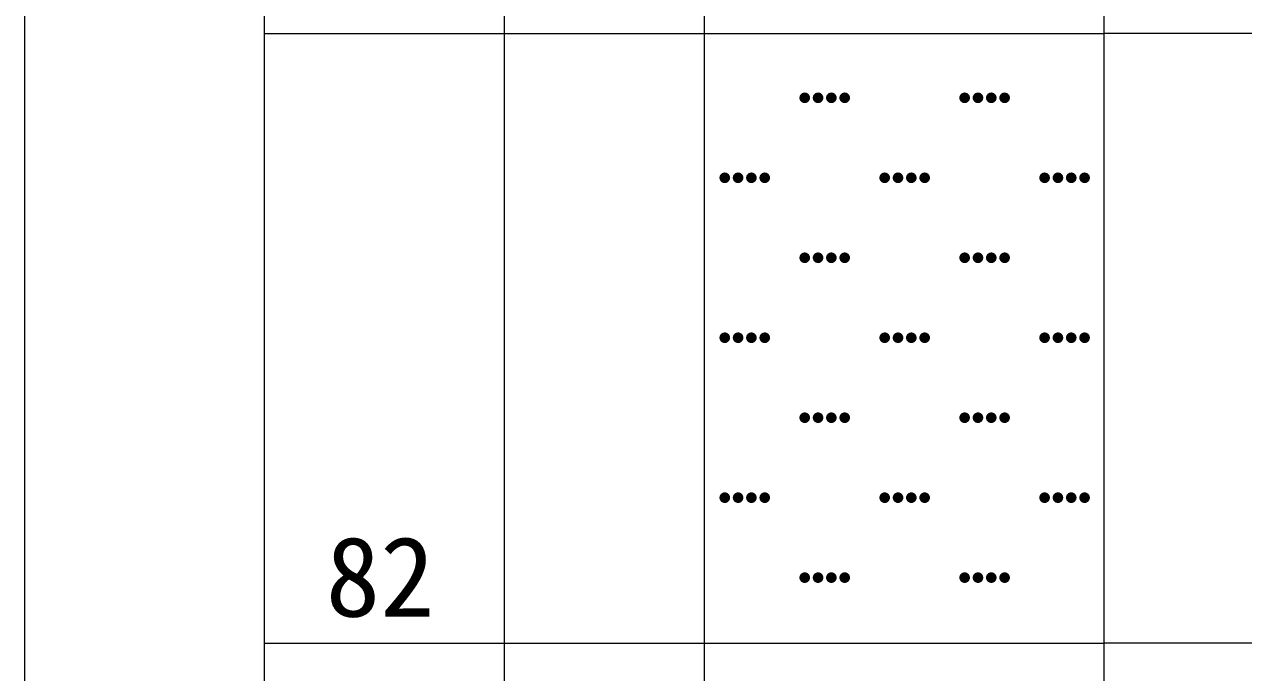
# Model space of a CAD drawing. Header units: inches. Extents: x -27 to 109, y -598 to 26.
# Drawn here: x 14.68 to 20.78, y -349.42 to -346.18 of the extents above; entities that cross this region are included whole.
import ezdxf

# ---------------------------------------------------------------- set-up
doc = ezdxf.new("R2010")
doc.units = ezdxf.units.IN
doc.header["$MEASUREMENT"] = 0
doc.layers.get('0').update_dxf_attribs({"lineweight": 0})
doc.styles.add('宋体', font='')
doc.styles.get('宋体').set_extended_font_data('宋体')

# ---------------------------------------------------------------- blocks, each defined once
blk = doc.blocks.new('lr_block_67')
at = {"true_color": 0x000000}
for points in [[(18.6105, -346.5526), (18.6114, -346.5457), (18.6105, -346.5387), (18.6078, -346.5324), (18.6035, -346.5269), (18.5981, -346.5226), (18.5917, -346.5199), (18.5847, -346.519), (18.5778, -346.5199), (18.5714, -346.5226), (18.5659, -346.5269), (18.5617, -346.5324), (18.559, -346.5387), (18.5581, -346.5457), (18.559, -346.5526), (18.5617, -346.559), (18.5659, -346.5645), (18.5714, -346.5688), (18.5778, -346.5714), (18.5847, -346.5723), (18.5917, -346.5714), (18.5981, -346.5688), (18.6035, -346.5645), (18.6078, -346.559)], [(18.6771, -346.5526), (18.6781, -346.5457), (18.6771, -346.5387), (18.6745, -346.5324), (18.6702, -346.5269), (18.6647, -346.5226), (18.6583, -346.5199), (18.6514, -346.519), (18.6445, -346.5199), (18.6381, -346.5226), (18.6326, -346.5269), (18.6283, -346.5324), (18.6257, -346.5387), (18.6247, -346.5457), (18.6257, -346.5526), (18.6283, -346.559), (18.6326, -346.5645), (18.6381, -346.5688), (18.6445, -346.5714), (18.6514, -346.5723), (18.6583, -346.5714), (18.6647, -346.5688), (18.6702, -346.5645), (18.6745, -346.559)], [(18.7438, -346.5526), (18.7447, -346.5457), (18.7438, -346.5387), (18.7411, -346.5324), (18.7369, -346.5269), (18.7314, -346.5226), (18.725, -346.5199), (18.7181, -346.519), (18.7111, -346.5199), (18.7047, -346.5226), (18.6993, -346.5269), (18.695, -346.5324), (18.6923, -346.5387), (18.6914, -346.5457), (18.6923, -346.5526), (18.695, -346.559), (18.6993, -346.5645), (18.7047, -346.5688), (18.7111, -346.5714), (18.7181, -346.5723), (18.725, -346.5714), (18.7314, -346.5688), (18.7369, -346.5645), (18.7411, -346.559)], [(18.8105, -346.5526), (18.8114, -346.5457), (18.8105, -346.5387), (18.8078, -346.5324), (18.8035, -346.5269), (18.7981, -346.5226), (18.7917, -346.5199), (18.7847, -346.519), (18.7778, -346.5199), (18.7714, -346.5226), (18.7659, -346.5269), (18.7617, -346.5324), (18.759, -346.5387), (18.7581, -346.5457), (18.759, -346.5526), (18.7617, -346.559), (18.7659, -346.5645), (18.7714, -346.5688), (18.7778, -346.5714), (18.7847, -346.5723), (18.7917, -346.5714), (18.7981, -346.5688), (18.8035, -346.5645), (18.8078, -346.559)], [(19.4105, -346.5526), (19.4114, -346.5457), (19.4105, -346.5387), (19.4078, -346.5324), (19.4035, -346.5269), (19.3981, -346.5226), (19.3917, -346.5199), (19.3847, -346.519), (19.3778, -346.5199), (19.3714, -346.5226), (19.3659, -346.5269), (19.3617, -346.5324), (19.359, -346.5387), (19.3581, -346.5457), (19.359, -346.5526), (19.3617, -346.559), (19.3659, -346.5645), (19.3714, -346.5688), (19.3778, -346.5714), (19.3847, -346.5723), (19.3917, -346.5714), (19.3981, -346.5688), (19.4035, -346.5645), (19.4078, -346.559)], [(19.4771, -346.5526), (19.4781, -346.5457), (19.4771, -346.5387), (19.4745, -346.5324), (19.4702, -346.5269), (19.4647, -346.5226), (19.4583, -346.5199), (19.4514, -346.519), (19.4445, -346.5199), (19.4381, -346.5226), (19.4326, -346.5269), (19.4283, -346.5324), (19.4257, -346.5387), (19.4247, -346.5457), (19.4257, -346.5526), (19.4283, -346.559), (19.4326, -346.5645), (19.4381, -346.5688), (19.4445, -346.5714), (19.4514, -346.5723), (19.4583, -346.5714), (19.4647, -346.5688), (19.4702, -346.5645), (19.4745, -346.559)], [(19.5438, -346.5526), (19.5447, -346.5457), (19.5438, -346.5387), (19.5411, -346.5324), (19.5369, -346.5269), (19.5314, -346.5226), (19.525, -346.5199), (19.5181, -346.519), (19.5111, -346.5199), (19.5047, -346.5226), (19.4993, -346.5269), (19.495, -346.5324), (19.4923, -346.5387), (19.4914, -346.5457), (19.4923, -346.5526), (19.495, -346.559), (19.4993, -346.5645), (19.5047, -346.5688), (19.5111, -346.5714), (19.5181, -346.5723), (19.525, -346.5714), (19.5314, -346.5688), (19.5369, -346.5645), (19.5411, -346.559)], [(19.6105, -346.5526), (19.6114, -346.5457), (19.6105, -346.5387), (19.6078, -346.5324), (19.6035, -346.5269), (19.5981, -346.5226), (19.5917, -346.5199), (19.5847, -346.519), (19.5778, -346.5199), (19.5714, -346.5226), (19.5659, -346.5269), (19.5617, -346.5324), (19.559, -346.5387), (19.5581, -346.5457), (19.559, -346.5526), (19.5617, -346.559), (19.5659, -346.5645), (19.5714, -346.5688), (19.5778, -346.5714), (19.5847, -346.5723), (19.5917, -346.5714), (19.5981, -346.5688), (19.6035, -346.5645), (19.6078, -346.559)], [(18.2105, -346.9526), (18.2114, -346.9457), (18.2105, -346.9388), (18.2078, -346.9323), (18.2035, -346.9269), (18.1981, -346.9226), (18.1917, -346.9199), (18.1847, -346.919), (18.1778, -346.9199), (18.1714, -346.9226), (18.1659, -346.9269), (18.1617, -346.9323), (18.159, -346.9388), (18.1581, -346.9457), (18.159, -346.9526), (18.1617, -346.959), (18.1659, -346.9645), (18.1714, -346.9688), (18.1778, -346.9714), (18.1847, -346.9723), (18.1917, -346.9714), (18.1981, -346.9688), (18.2035, -346.9645), (18.2078, -346.959)], [(18.2771, -346.9526), (18.2781, -346.9457), (18.2771, -346.9388), (18.2745, -346.9323), (18.2702, -346.9269), (18.2647, -346.9226), (18.2583, -346.9199), (18.2514, -346.919), (18.2445, -346.9199), (18.2381, -346.9226), (18.2326, -346.9269), (18.2283, -346.9323), (18.2257, -346.9388), (18.2247, -346.9457), (18.2257, -346.9526), (18.2283, -346.959), (18.2326, -346.9645), (18.2381, -346.9688), (18.2445, -346.9714), (18.2514, -346.9723), (18.2583, -346.9714), (18.2647, -346.9688), (18.2702, -346.9645), (18.2745, -346.959)], [(18.3438, -346.9526), (18.3447, -346.9457), (18.3438, -346.9388), (18.3411, -346.9323), (18.3369, -346.9269), (18.3314, -346.9226), (18.325, -346.9199), (18.3181, -346.919), (18.3111, -346.9199), (18.3047, -346.9226), (18.2993, -346.9269), (18.295, -346.9323), (18.2923, -346.9388), (18.2914, -346.9457), (18.2923, -346.9526), (18.295, -346.959), (18.2993, -346.9645), (18.3047, -346.9688), (18.3111, -346.9714), (18.3181, -346.9723), (18.325, -346.9714), (18.3314, -346.9688), (18.3369, -346.9645), (18.3411, -346.959)], [(18.4105, -346.9526), (18.4114, -346.9457), (18.4105, -346.9388), (18.4078, -346.9323), (18.4035, -346.9269), (18.3981, -346.9226), (18.3917, -346.9199), (18.3847, -346.919), (18.3778, -346.9199), (18.3714, -346.9226), (18.3659, -346.9269), (18.3617, -346.9323), (18.359, -346.9388), (18.3581, -346.9457), (18.359, -346.9526), (18.3617, -346.959), (18.3659, -346.9645), (18.3714, -346.9688), (18.3778, -346.9714), (18.3847, -346.9723), (18.3917, -346.9714), (18.3981, -346.9688), (18.4035, -346.9645), (18.4078, -346.959)], [(19.0105, -346.9526), (19.0114, -346.9457), (19.0105, -346.9388), (19.0078, -346.9323), (19.0035, -346.9269), (18.9981, -346.9226), (18.9917, -346.9199), (18.9847, -346.919), (18.9778, -346.9199), (18.9714, -346.9226), (18.9659, -346.9269), (18.9617, -346.9323), (18.959, -346.9388), (18.9581, -346.9457), (18.959, -346.9526), (18.9617, -346.959), (18.9659, -346.9645), (18.9714, -346.9688), (18.9778, -346.9714), (18.9847, -346.9723), (18.9917, -346.9714), (18.9981, -346.9688), (19.0035, -346.9645), (19.0078, -346.959)], [(19.0771, -346.9526), (19.0781, -346.9457), (19.0771, -346.9388), (19.0745, -346.9323), (19.0702, -346.9269), (19.0647, -346.9226), (19.0583, -346.9199), (19.0514, -346.919), (19.0445, -346.9199), (19.0381, -346.9226), (19.0326, -346.9269), (19.0283, -346.9323), (19.0257, -346.9388), (19.0247, -346.9457), (19.0257, -346.9526), (19.0283, -346.959), (19.0326, -346.9645), (19.0381, -346.9688), (19.0445, -346.9714), (19.0514, -346.9723), (19.0583, -346.9714), (19.0647, -346.9688), (19.0702, -346.9645), (19.0745, -346.959)], [(19.1438, -346.9526), (19.1447, -346.9457), (19.1438, -346.9388), (19.1411, -346.9323), (19.1369, -346.9269), (19.1314, -346.9226), (19.125, -346.9199), (19.1181, -346.919), (19.1111, -346.9199), (19.1047, -346.9226), (19.0993, -346.9269), (19.095, -346.9323), (19.0923, -346.9388), (19.0914, -346.9457), (19.0923, -346.9526), (19.095, -346.959), (19.0993, -346.9645), (19.1047, -346.9688), (19.1111, -346.9714), (19.1181, -346.9723), (19.125, -346.9714), (19.1314, -346.9688), (19.1369, -346.9645), (19.1411, -346.959)], [(19.2105, -346.9526), (19.2114, -346.9457), (19.2105, -346.9388), (19.2078, -346.9323), (19.2035, -346.9269), (19.1981, -346.9226), (19.1917, -346.9199), (19.1847, -346.919), (19.1778, -346.9199), (19.1714, -346.9226), (19.1659, -346.9269), (19.1617, -346.9323), (19.159, -346.9388), (19.1581, -346.9457), (19.159, -346.9526), (19.1617, -346.959), (19.1659, -346.9645), (19.1714, -346.9688), (19.1778, -346.9714), (19.1847, -346.9723), (19.1917, -346.9714), (19.1981, -346.9688), (19.2035, -346.9645), (19.2078, -346.959)], [(19.8105, -346.9526), (19.8114, -346.9457), (19.8105, -346.9388), (19.8078, -346.9323), (19.8035, -346.9269), (19.7981, -346.9226), (19.7917, -346.9199), (19.7847, -346.919), (19.7778, -346.9199), (19.7714, -346.9226), (19.7659, -346.9269), (19.7617, -346.9323), (19.759, -346.9388), (19.7581, -346.9457), (19.759, -346.9526), (19.7617, -346.959), (19.7659, -346.9645), (19.7714, -346.9688), (19.7778, -346.9714), (19.7847, -346.9723), (19.7917, -346.9714), (19.7981, -346.9688), (19.8035, -346.9645), (19.8078, -346.959)], [(19.8771, -346.9526), (19.8781, -346.9457), (19.8771, -346.9388), (19.8745, -346.9323), (19.8702, -346.9269), (19.8647, -346.9226), (19.8583, -346.9199), (19.8514, -346.919), (19.8445, -346.9199), (19.8381, -346.9226), (19.8326, -346.9269), (19.8283, -346.9323), (19.8257, -346.9388), (19.8247, -346.9457), (19.8257, -346.9526), (19.8283, -346.959), (19.8326, -346.9645), (19.8381, -346.9688), (19.8445, -346.9714), (19.8514, -346.9723), (19.8583, -346.9714), (19.8647, -346.9688), (19.8702, -346.9645), (19.8745, -346.959)], [(19.9438, -346.9526), (19.9447, -346.9457), (19.9438, -346.9388), (19.9411, -346.9323), (19.9369, -346.9269), (19.9314, -346.9226), (19.925, -346.9199), (19.9181, -346.919), (19.9111, -346.9199), (19.9047, -346.9226), (19.8993, -346.9269), (19.895, -346.9323), (19.8923, -346.9388), (19.8914, -346.9457), (19.8923, -346.9526), (19.895, -346.959), (19.8993, -346.9645), (19.9047, -346.9688), (19.9111, -346.9714), (19.9181, -346.9723), (19.925, -346.9714), (19.9314, -346.9688), (19.9369, -346.9645), (19.9411, -346.959)], [(20.0105, -346.9526), (20.0114, -346.9457), (20.0105, -346.9388), (20.0078, -346.9323), (20.0035, -346.9269), (19.9981, -346.9226), (19.9917, -346.9199), (19.9847, -346.919), (19.9778, -346.9199), (19.9714, -346.9226), (19.9659, -346.9269), (19.9617, -346.9323), (19.959, -346.9388), (19.9581, -346.9457), (19.959, -346.9526), (19.9617, -346.959), (19.9659, -346.9645), (19.9714, -346.9688), (19.9778, -346.9714), (19.9847, -346.9723), (19.9917, -346.9714), (19.9981, -346.9688), (20.0035, -346.9645), (20.0078, -346.959)], [(18.6105, -347.3526), (18.6114, -347.3457), (18.6105, -347.3388), (18.6078, -347.3324), (18.6035, -347.3269), (18.5981, -347.3226), (18.5917, -347.32), (18.5847, -347.319), (18.5778, -347.32), (18.5714, -347.3226), (18.5659, -347.3269), (18.5617, -347.3324), (18.559, -347.3388), (18.5581, -347.3457), (18.559, -347.3526), (18.5617, -347.359), (18.5659, -347.3645), (18.5714, -347.3687), (18.5778, -347.3714), (18.5847, -347.3723), (18.5917, -347.3714), (18.5981, -347.3687), (18.6035, -347.3645), (18.6078, -347.359)], [(18.6771, -347.3526), (18.6781, -347.3457), (18.6771, -347.3388), (18.6745, -347.3324), (18.6702, -347.3269), (18.6647, -347.3226), (18.6583, -347.32), (18.6514, -347.319), (18.6445, -347.32), (18.6381, -347.3226), (18.6326, -347.3269), (18.6283, -347.3324), (18.6257, -347.3388), (18.6247, -347.3457), (18.6257, -347.3526), (18.6283, -347.359), (18.6326, -347.3645), (18.6381, -347.3687), (18.6445, -347.3714), (18.6514, -347.3723), (18.6583, -347.3714), (18.6647, -347.3687), (18.6702, -347.3645), (18.6745, -347.359)], [(18.7438, -347.3526), (18.7447, -347.3457), (18.7438, -347.3388), (18.7411, -347.3324), (18.7369, -347.3269), (18.7314, -347.3226), (18.725, -347.32), (18.7181, -347.319), (18.7111, -347.32), (18.7047, -347.3226), (18.6993, -347.3269), (18.695, -347.3324), (18.6923, -347.3388), (18.6914, -347.3457), (18.6923, -347.3526), (18.695, -347.359), (18.6993, -347.3645), (18.7047, -347.3687), (18.7111, -347.3714), (18.7181, -347.3723), (18.725, -347.3714), (18.7314, -347.3687), (18.7369, -347.3645), (18.7411, -347.359)], [(18.8105, -347.3526), (18.8114, -347.3457), (18.8105, -347.3388), (18.8078, -347.3324), (18.8035, -347.3269), (18.7981, -347.3226), (18.7917, -347.32), (18.7847, -347.319), (18.7778, -347.32), (18.7714, -347.3226), (18.7659, -347.3269), (18.7617, -347.3324), (18.759, -347.3388), (18.7581, -347.3457), (18.759, -347.3526), (18.7617, -347.359), (18.7659, -347.3645), (18.7714, -347.3687), (18.7778, -347.3714), (18.7847, -347.3723), (18.7917, -347.3714), (18.7981, -347.3687), (18.8035, -347.3645), (18.8078, -347.359)], [(19.4105, -347.3526), (19.4114, -347.3457), (19.4105, -347.3388), (19.4078, -347.3324), (19.4035, -347.3269), (19.3981, -347.3226), (19.3917, -347.32), (19.3847, -347.319), (19.3778, -347.32), (19.3714, -347.3226), (19.3659, -347.3269), (19.3617, -347.3324), (19.359, -347.3388), (19.3581, -347.3457), (19.359, -347.3526), (19.3617, -347.359), (19.3659, -347.3645), (19.3714, -347.3687), (19.3778, -347.3714), (19.3847, -347.3723), (19.3917, -347.3714), (19.3981, -347.3687), (19.4035, -347.3645), (19.4078, -347.359)], [(19.4771, -347.3526), (19.4781, -347.3457), (19.4771, -347.3388), (19.4745, -347.3324), (19.4702, -347.3269), (19.4647, -347.3226), (19.4583, -347.32), (19.4514, -347.319), (19.4445, -347.32), (19.4381, -347.3226), (19.4326, -347.3269), (19.4283, -347.3324), (19.4257, -347.3388), (19.4247, -347.3457), (19.4257, -347.3526), (19.4283, -347.359), (19.4326, -347.3645), (19.4381, -347.3687), (19.4445, -347.3714), (19.4514, -347.3723), (19.4583, -347.3714), (19.4647, -347.3687), (19.4702, -347.3645), (19.4745, -347.359)], [(19.5438, -347.3526), (19.5447, -347.3457), (19.5438, -347.3388), (19.5411, -347.3324), (19.5369, -347.3269), (19.5314, -347.3226), (19.525, -347.32), (19.5181, -347.319), (19.5111, -347.32), (19.5047, -347.3226), (19.4993, -347.3269), (19.495, -347.3324), (19.4923, -347.3388), (19.4914, -347.3457), (19.4923, -347.3526), (19.495, -347.359), (19.4993, -347.3645), (19.5047, -347.3687), (19.5111, -347.3714), (19.5181, -347.3723), (19.525, -347.3714), (19.5314, -347.3687), (19.5369, -347.3645), (19.5411, -347.359)], [(19.6105, -347.3526), (19.6114, -347.3457), (19.6105, -347.3388), (19.6078, -347.3324), (19.6035, -347.3269), (19.5981, -347.3226), (19.5917, -347.32), (19.5847, -347.319), (19.5778, -347.32), (19.5714, -347.3226), (19.5659, -347.3269), (19.5617, -347.3324), (19.559, -347.3388), (19.5581, -347.3457), (19.559, -347.3526), (19.5617, -347.359), (19.5659, -347.3645), (19.5714, -347.3687), (19.5778, -347.3714), (19.5847, -347.3723), (19.5917, -347.3714), (19.5981, -347.3687), (19.6035, -347.3645), (19.6078, -347.359)], [(18.2105, -347.7526), (18.2114, -347.7457), (18.2105, -347.7387), (18.2078, -347.7323), (18.2035, -347.7269), (18.1981, -347.7226), (18.1917, -347.7199), (18.1847, -347.719), (18.1778, -347.7199), (18.1714, -347.7226), (18.1659, -347.7269), (18.1617, -347.7323), (18.159, -347.7387), (18.1581, -347.7457), (18.159, -347.7526), (18.1617, -347.759), (18.1659, -347.7645), (18.1714, -347.7688), (18.1778, -347.7714), (18.1847, -347.7724), (18.1917, -347.7714), (18.1981, -347.7688), (18.2035, -347.7645), (18.2078, -347.759)], [(18.2771, -347.7526), (18.2781, -347.7457), (18.2771, -347.7387), (18.2745, -347.7323), (18.2702, -347.7269), (18.2647, -347.7226), (18.2583, -347.7199), (18.2514, -347.719), (18.2445, -347.7199), (18.2381, -347.7226), (18.2326, -347.7269), (18.2283, -347.7323), (18.2257, -347.7387), (18.2247, -347.7457), (18.2257, -347.7526), (18.2283, -347.759), (18.2326, -347.7645), (18.2381, -347.7688), (18.2445, -347.7714), (18.2514, -347.7724), (18.2583, -347.7714), (18.2647, -347.7688), (18.2702, -347.7645), (18.2745, -347.759)], [(18.3438, -347.7526), (18.3447, -347.7457), (18.3438, -347.7387), (18.3411, -347.7323), (18.3369, -347.7269), (18.3314, -347.7226), (18.325, -347.7199), (18.3181, -347.719), (18.3111, -347.7199), (18.3047, -347.7226), (18.2993, -347.7269), (18.295, -347.7323), (18.2923, -347.7387), (18.2914, -347.7457), (18.2923, -347.7526), (18.295, -347.759), (18.2993, -347.7645), (18.3047, -347.7688), (18.3111, -347.7714), (18.3181, -347.7724), (18.325, -347.7714), (18.3314, -347.7688), (18.3369, -347.7645), (18.3411, -347.759)], [(18.4105, -347.7526), (18.4114, -347.7457), (18.4105, -347.7387), (18.4078, -347.7323), (18.4035, -347.7269), (18.3981, -347.7226), (18.3917, -347.7199), (18.3847, -347.719), (18.3778, -347.7199), (18.3714, -347.7226), (18.3659, -347.7269), (18.3617, -347.7323), (18.359, -347.7387), (18.3581, -347.7457), (18.359, -347.7526), (18.3617, -347.759), (18.3659, -347.7645), (18.3714, -347.7688), (18.3778, -347.7714), (18.3847, -347.7724), (18.3917, -347.7714), (18.3981, -347.7688), (18.4035, -347.7645), (18.4078, -347.759)], [(19.0105, -347.7526), (19.0114, -347.7457), (19.0105, -347.7387), (19.0078, -347.7323), (19.0035, -347.7269), (18.9981, -347.7226), (18.9917, -347.7199), (18.9847, -347.719), (18.9778, -347.7199), (18.9714, -347.7226), (18.9659, -347.7269), (18.9617, -347.7323), (18.959, -347.7387), (18.9581, -347.7457), (18.959, -347.7526), (18.9617, -347.759), (18.9659, -347.7645), (18.9714, -347.7688), (18.9778, -347.7714), (18.9847, -347.7724), (18.9917, -347.7714), (18.9981, -347.7688), (19.0035, -347.7645), (19.0078, -347.759)], [(19.0771, -347.7526), (19.0781, -347.7457), (19.0771, -347.7387), (19.0745, -347.7323), (19.0702, -347.7269), (19.0647, -347.7226), (19.0583, -347.7199), (19.0514, -347.719), (19.0445, -347.7199), (19.0381, -347.7226), (19.0326, -347.7269), (19.0283, -347.7323), (19.0257, -347.7387), (19.0247, -347.7457), (19.0257, -347.7526), (19.0283, -347.759), (19.0326, -347.7645), (19.0381, -347.7688), (19.0445, -347.7714), (19.0514, -347.7724), (19.0583, -347.7714), (19.0647, -347.7688), (19.0702, -347.7645), (19.0745, -347.759)], [(19.1438, -347.7526), (19.1447, -347.7457), (19.1438, -347.7387), (19.1411, -347.7323), (19.1369, -347.7269), (19.1314, -347.7226), (19.125, -347.7199), (19.1181, -347.719), (19.1111, -347.7199), (19.1047, -347.7226), (19.0993, -347.7269), (19.095, -347.7323), (19.0923, -347.7387), (19.0914, -347.7457), (19.0923, -347.7526), (19.095, -347.759), (19.0993, -347.7645), (19.1047, -347.7688), (19.1111, -347.7714), (19.1181, -347.7724), (19.125, -347.7714), (19.1314, -347.7688), (19.1369, -347.7645), (19.1411, -347.759)], [(19.2105, -347.7526), (19.2114, -347.7457), (19.2105, -347.7387), (19.2078, -347.7323), (19.2035, -347.7269), (19.1981, -347.7226), (19.1917, -347.7199), (19.1847, -347.719), (19.1778, -347.7199), (19.1714, -347.7226), (19.1659, -347.7269), (19.1617, -347.7323), (19.159, -347.7387), (19.1581, -347.7457), (19.159, -347.7526), (19.1617, -347.759), (19.1659, -347.7645), (19.1714, -347.7688), (19.1778, -347.7714), (19.1847, -347.7724), (19.1917, -347.7714), (19.1981, -347.7688), (19.2035, -347.7645), (19.2078, -347.759)], [(19.8105, -347.7526), (19.8114, -347.7457), (19.8105, -347.7387), (19.8078, -347.7323), (19.8035, -347.7269), (19.7981, -347.7226), (19.7917, -347.7199), (19.7847, -347.719), (19.7778, -347.7199), (19.7714, -347.7226), (19.7659, -347.7269), (19.7617, -347.7323), (19.759, -347.7387), (19.7581, -347.7457), (19.759, -347.7526), (19.7617, -347.759), (19.7659, -347.7645), (19.7714, -347.7688), (19.7778, -347.7714), (19.7847, -347.7724), (19.7917, -347.7714), (19.7981, -347.7688), (19.8035, -347.7645), (19.8078, -347.759)], [(19.8771, -347.7526), (19.8781, -347.7457), (19.8771, -347.7387), (19.8745, -347.7323), (19.8702, -347.7269), (19.8647, -347.7226), (19.8583, -347.7199), (19.8514, -347.719), (19.8445, -347.7199), (19.8381, -347.7226), (19.8326, -347.7269), (19.8283, -347.7323), (19.8257, -347.7387), (19.8247, -347.7457), (19.8257, -347.7526), (19.8283, -347.759), (19.8326, -347.7645), (19.8381, -347.7688), (19.8445, -347.7714), (19.8514, -347.7724), (19.8583, -347.7714), (19.8647, -347.7688), (19.8702, -347.7645), (19.8745, -347.759)], [(19.9438, -347.7526), (19.9447, -347.7457), (19.9438, -347.7387), (19.9411, -347.7323), (19.9369, -347.7269), (19.9314, -347.7226), (19.925, -347.7199), (19.9181, -347.719), (19.9111, -347.7199), (19.9047, -347.7226), (19.8993, -347.7269), (19.895, -347.7323), (19.8923, -347.7387), (19.8914, -347.7457), (19.8923, -347.7526), (19.895, -347.759), (19.8993, -347.7645), (19.9047, -347.7688), (19.9111, -347.7714), (19.9181, -347.7724), (19.925, -347.7714), (19.9314, -347.7688), (19.9369, -347.7645), (19.9411, -347.759)], [(20.0105, -347.7526), (20.0114, -347.7457), (20.0105, -347.7387), (20.0078, -347.7323), (20.0035, -347.7269), (19.9981, -347.7226), (19.9917, -347.7199), (19.9847, -347.719), (19.9778, -347.7199), (19.9714, -347.7226), (19.9659, -347.7269), (19.9617, -347.7323), (19.959, -347.7387), (19.9581, -347.7457), (19.959, -347.7526), (19.9617, -347.759), (19.9659, -347.7645), (19.9714, -347.7688), (19.9778, -347.7714), (19.9847, -347.7724), (19.9917, -347.7714), (19.9981, -347.7688), (20.0035, -347.7645), (20.0078, -347.759)], [(18.6105, -348.1526), (18.6114, -348.1457), (18.6105, -348.1388), (18.6078, -348.1323), (18.6035, -348.1269), (18.5981, -348.1226), (18.5917, -348.12), (18.5847, -348.119), (18.5778, -348.12), (18.5714, -348.1226), (18.5659, -348.1269), (18.5617, -348.1323), (18.559, -348.1388), (18.5581, -348.1457), (18.559, -348.1526), (18.5617, -348.159), (18.5659, -348.1645), (18.5714, -348.1687), (18.5778, -348.1714), (18.5847, -348.1723), (18.5917, -348.1714), (18.5981, -348.1687), (18.6035, -348.1645), (18.6078, -348.159)], [(18.6771, -348.1526), (18.6781, -348.1457), (18.6771, -348.1388), (18.6745, -348.1323), (18.6702, -348.1269), (18.6647, -348.1226), (18.6583, -348.12), (18.6514, -348.119), (18.6445, -348.12), (18.6381, -348.1226), (18.6326, -348.1269), (18.6283, -348.1323), (18.6257, -348.1388), (18.6247, -348.1457), (18.6257, -348.1526), (18.6283, -348.159), (18.6326, -348.1645), (18.6381, -348.1687), (18.6445, -348.1714), (18.6514, -348.1723), (18.6583, -348.1714), (18.6647, -348.1687), (18.6702, -348.1645), (18.6745, -348.159)], [(18.7438, -348.1526), (18.7447, -348.1457), (18.7438, -348.1388), (18.7411, -348.1323), (18.7369, -348.1269), (18.7314, -348.1226), (18.725, -348.12), (18.7181, -348.119), (18.7111, -348.12), (18.7047, -348.1226), (18.6993, -348.1269), (18.695, -348.1323), (18.6923, -348.1388), (18.6914, -348.1457), (18.6923, -348.1526), (18.695, -348.159), (18.6993, -348.1645), (18.7047, -348.1687), (18.7111, -348.1714), (18.7181, -348.1723), (18.725, -348.1714), (18.7314, -348.1687), (18.7369, -348.1645), (18.7411, -348.159)], [(18.8105, -348.1526), (18.8114, -348.1457), (18.8105, -348.1388), (18.8078, -348.1323), (18.8035, -348.1269), (18.7981, -348.1226), (18.7917, -348.12), (18.7847, -348.119), (18.7778, -348.12), (18.7714, -348.1226), (18.7659, -348.1269), (18.7617, -348.1323), (18.759, -348.1388), (18.7581, -348.1457), (18.759, -348.1526), (18.7617, -348.159), (18.7659, -348.1645), (18.7714, -348.1687), (18.7778, -348.1714), (18.7847, -348.1723), (18.7917, -348.1714), (18.7981, -348.1687), (18.8035, -348.1645), (18.8078, -348.159)], [(19.4105, -348.1526), (19.4114, -348.1457), (19.4105, -348.1388), (19.4078, -348.1323), (19.4035, -348.1269), (19.3981, -348.1226), (19.3917, -348.12), (19.3847, -348.119), (19.3778, -348.12), (19.3714, -348.1226), (19.3659, -348.1269), (19.3617, -348.1323), (19.359, -348.1388), (19.3581, -348.1457), (19.359, -348.1526), (19.3617, -348.159), (19.3659, -348.1645), (19.3714, -348.1687), (19.3778, -348.1714), (19.3847, -348.1723), (19.3917, -348.1714), (19.3981, -348.1687), (19.4035, -348.1645), (19.4078, -348.159)], [(19.4771, -348.1526), (19.4781, -348.1457), (19.4771, -348.1388), (19.4745, -348.1323), (19.4702, -348.1269), (19.4647, -348.1226), (19.4583, -348.12), (19.4514, -348.119), (19.4445, -348.12), (19.4381, -348.1226), (19.4326, -348.1269), (19.4283, -348.1323), (19.4257, -348.1388), (19.4247, -348.1457), (19.4257, -348.1526), (19.4283, -348.159), (19.4326, -348.1645), (19.4381, -348.1687), (19.4445, -348.1714), (19.4514, -348.1723), (19.4583, -348.1714), (19.4647, -348.1687), (19.4702, -348.1645), (19.4745, -348.159)], [(19.5438, -348.1526), (19.5447, -348.1457), (19.5438, -348.1388), (19.5411, -348.1323), (19.5369, -348.1269), (19.5314, -348.1226), (19.525, -348.12), (19.5181, -348.119), (19.5111, -348.12), (19.5047, -348.1226), (19.4993, -348.1269), (19.495, -348.1323), (19.4923, -348.1388), (19.4914, -348.1457), (19.4923, -348.1526), (19.495, -348.159), (19.4993, -348.1645), (19.5047, -348.1687), (19.5111, -348.1714), (19.5181, -348.1723), (19.525, -348.1714), (19.5314, -348.1687), (19.5369, -348.1645), (19.5411, -348.159)], [(19.6105, -348.1526), (19.6114, -348.1457), (19.6105, -348.1388), (19.6078, -348.1323), (19.6035, -348.1269), (19.5981, -348.1226), (19.5917, -348.12), (19.5847, -348.119), (19.5778, -348.12), (19.5714, -348.1226), (19.5659, -348.1269), (19.5617, -348.1323), (19.559, -348.1388), (19.5581, -348.1457), (19.559, -348.1526), (19.5617, -348.159), (19.5659, -348.1645), (19.5714, -348.1687), (19.5778, -348.1714), (19.5847, -348.1723), (19.5917, -348.1714), (19.5981, -348.1687), (19.6035, -348.1645), (19.6078, -348.159)], [(18.2105, -348.5526), (18.2114, -348.5457), (18.2105, -348.5387), (18.2078, -348.5324), (18.2035, -348.5269), (18.1981, -348.5226), (18.1917, -348.5199), (18.1847, -348.519), (18.1778, -348.5199), (18.1714, -348.5226), (18.1659, -348.5269), (18.1617, -348.5324), (18.159, -348.5387), (18.1581, -348.5457), (18.159, -348.5526), (18.1617, -348.559), (18.1659, -348.5645), (18.1714, -348.5688), (18.1778, -348.5714), (18.1847, -348.5723), (18.1917, -348.5714), (18.1981, -348.5688), (18.2035, -348.5645), (18.2078, -348.559)], [(18.2771, -348.5526), (18.2781, -348.5457), (18.2771, -348.5387), (18.2745, -348.5324), (18.2702, -348.5269), (18.2647, -348.5226), (18.2583, -348.5199), (18.2514, -348.519), (18.2445, -348.5199), (18.2381, -348.5226), (18.2326, -348.5269), (18.2283, -348.5324), (18.2257, -348.5387), (18.2247, -348.5457), (18.2257, -348.5526), (18.2283, -348.559), (18.2326, -348.5645), (18.2381, -348.5688), (18.2445, -348.5714), (18.2514, -348.5723), (18.2583, -348.5714), (18.2647, -348.5688), (18.2702, -348.5645), (18.2745, -348.559)], [(18.3438, -348.5526), (18.3447, -348.5457), (18.3438, -348.5387), (18.3411, -348.5324), (18.3369, -348.5269), (18.3314, -348.5226), (18.325, -348.5199), (18.3181, -348.519), (18.3111, -348.5199), (18.3047, -348.5226), (18.2993, -348.5269), (18.295, -348.5324), (18.2923, -348.5387), (18.2914, -348.5457), (18.2923, -348.5526), (18.295, -348.559), (18.2993, -348.5645), (18.3047, -348.5688), (18.3111, -348.5714), (18.3181, -348.5723), (18.325, -348.5714), (18.3314, -348.5688), (18.3369, -348.5645), (18.3411, -348.559)], [(18.4105, -348.5526), (18.4114, -348.5457), (18.4105, -348.5387), (18.4078, -348.5324), (18.4035, -348.5269), (18.3981, -348.5226), (18.3917, -348.5199), (18.3847, -348.519), (18.3778, -348.5199), (18.3714, -348.5226), (18.3659, -348.5269), (18.3617, -348.5324), (18.359, -348.5387), (18.3581, -348.5457), (18.359, -348.5526), (18.3617, -348.559), (18.3659, -348.5645), (18.3714, -348.5688), (18.3778, -348.5714), (18.3847, -348.5723), (18.3917, -348.5714), (18.3981, -348.5688), (18.4035, -348.5645), (18.4078, -348.559)], [(19.0105, -348.5526), (19.0114, -348.5457), (19.0105, -348.5387), (19.0078, -348.5324), (19.0035, -348.5269), (18.9981, -348.5226), (18.9917, -348.5199), (18.9847, -348.519), (18.9778, -348.5199), (18.9714, -348.5226), (18.9659, -348.5269), (18.9617, -348.5324), (18.959, -348.5387), (18.9581, -348.5457), (18.959, -348.5526), (18.9617, -348.559), (18.9659, -348.5645), (18.9714, -348.5688), (18.9778, -348.5714), (18.9847, -348.5723), (18.9917, -348.5714), (18.9981, -348.5688), (19.0035, -348.5645), (19.0078, -348.559)], [(19.0771, -348.5526), (19.0781, -348.5457), (19.0771, -348.5387), (19.0745, -348.5324), (19.0702, -348.5269), (19.0647, -348.5226), (19.0583, -348.5199), (19.0514, -348.519), (19.0445, -348.5199), (19.0381, -348.5226), (19.0326, -348.5269), (19.0283, -348.5324), (19.0257, -348.5387), (19.0247, -348.5457), (19.0257, -348.5526), (19.0283, -348.559), (19.0326, -348.5645), (19.0381, -348.5688), (19.0445, -348.5714), (19.0514, -348.5723), (19.0583, -348.5714), (19.0647, -348.5688), (19.0702, -348.5645), (19.0745, -348.559)], [(19.1438, -348.5526), (19.1447, -348.5457), (19.1438, -348.5387), (19.1411, -348.5324), (19.1369, -348.5269), (19.1314, -348.5226), (19.125, -348.5199), (19.1181, -348.519), (19.1111, -348.5199), (19.1047, -348.5226), (19.0993, -348.5269), (19.095, -348.5324), (19.0923, -348.5387), (19.0914, -348.5457), (19.0923, -348.5526), (19.095, -348.559), (19.0993, -348.5645), (19.1047, -348.5688), (19.1111, -348.5714), (19.1181, -348.5723), (19.125, -348.5714), (19.1314, -348.5688), (19.1369, -348.5645), (19.1411, -348.559)], [(19.2105, -348.5526), (19.2114, -348.5457), (19.2105, -348.5387), (19.2078, -348.5324), (19.2035, -348.5269), (19.1981, -348.5226), (19.1917, -348.5199), (19.1847, -348.519), (19.1778, -348.5199), (19.1714, -348.5226), (19.1659, -348.5269), (19.1617, -348.5324), (19.159, -348.5387), (19.1581, -348.5457), (19.159, -348.5526), (19.1617, -348.559), (19.1659, -348.5645), (19.1714, -348.5688), (19.1778, -348.5714), (19.1847, -348.5723), (19.1917, -348.5714), (19.1981, -348.5688), (19.2035, -348.5645), (19.2078, -348.559)], [(19.8105, -348.5526), (19.8114, -348.5457), (19.8105, -348.5387), (19.8078, -348.5324), (19.8035, -348.5269), (19.7981, -348.5226), (19.7917, -348.5199), (19.7847, -348.519), (19.7778, -348.5199), (19.7714, -348.5226), (19.7659, -348.5269), (19.7617, -348.5324), (19.759, -348.5387), (19.7581, -348.5457), (19.759, -348.5526), (19.7617, -348.559), (19.7659, -348.5645), (19.7714, -348.5688), (19.7778, -348.5714), (19.7847, -348.5723), (19.7917, -348.5714), (19.7981, -348.5688), (19.8035, -348.5645), (19.8078, -348.559)], [(19.8771, -348.5526), (19.8781, -348.5457), (19.8771, -348.5387), (19.8745, -348.5324), (19.8702, -348.5269), (19.8647, -348.5226), (19.8583, -348.5199), (19.8514, -348.519), (19.8445, -348.5199), (19.8381, -348.5226), (19.8326, -348.5269), (19.8283, -348.5324), (19.8257, -348.5387), (19.8247, -348.5457), (19.8257, -348.5526), (19.8283, -348.559), (19.8326, -348.5645), (19.8381, -348.5688), (19.8445, -348.5714), (19.8514, -348.5723), (19.8583, -348.5714), (19.8647, -348.5688), (19.8702, -348.5645), (19.8745, -348.559)], [(19.9438, -348.5526), (19.9447, -348.5457), (19.9438, -348.5387), (19.9411, -348.5324), (19.9369, -348.5269), (19.9314, -348.5226), (19.925, -348.5199), (19.9181, -348.519), (19.9111, -348.5199), (19.9047, -348.5226), (19.8993, -348.5269), (19.895, -348.5324), (19.8923, -348.5387), (19.8914, -348.5457), (19.8923, -348.5526), (19.895, -348.559), (19.8993, -348.5645), (19.9047, -348.5688), (19.9111, -348.5714), (19.9181, -348.5723), (19.925, -348.5714), (19.9314, -348.5688), (19.9369, -348.5645), (19.9411, -348.559)], [(20.0105, -348.5526), (20.0114, -348.5457), (20.0105, -348.5387), (20.0078, -348.5324), (20.0035, -348.5269), (19.9981, -348.5226), (19.9917, -348.5199), (19.9847, -348.519), (19.9778, -348.5199), (19.9714, -348.5226), (19.9659, -348.5269), (19.9617, -348.5324), (19.959, -348.5387), (19.9581, -348.5457), (19.959, -348.5526), (19.9617, -348.559), (19.9659, -348.5645), (19.9714, -348.5688), (19.9778, -348.5714), (19.9847, -348.5723), (19.9917, -348.5714), (19.9981, -348.5688), (20.0035, -348.5645), (20.0078, -348.559)], [(18.6105, -348.9526), (18.6114, -348.9457), (18.6105, -348.9388), (18.6078, -348.9323), (18.6035, -348.9269), (18.5981, -348.9226), (18.5917, -348.9199), (18.5847, -348.919), (18.5778, -348.9199), (18.5714, -348.9226), (18.5659, -348.9269), (18.5617, -348.9323), (18.559, -348.9388), (18.5581, -348.9457), (18.559, -348.9526), (18.5617, -348.959), (18.5659, -348.9645), (18.5714, -348.9688), (18.5778, -348.9714), (18.5847, -348.9724), (18.5917, -348.9714), (18.5981, -348.9688), (18.6035, -348.9645), (18.6078, -348.959)], [(18.6771, -348.9526), (18.6781, -348.9457), (18.6771, -348.9388), (18.6745, -348.9323), (18.6702, -348.9269), (18.6647, -348.9226), (18.6583, -348.9199), (18.6514, -348.919), (18.6445, -348.9199), (18.6381, -348.9226), (18.6326, -348.9269), (18.6283, -348.9323), (18.6257, -348.9388), (18.6247, -348.9457), (18.6257, -348.9526), (18.6283, -348.959), (18.6326, -348.9645), (18.6381, -348.9688), (18.6445, -348.9714), (18.6514, -348.9724), (18.6583, -348.9714), (18.6647, -348.9688), (18.6702, -348.9645), (18.6745, -348.959)], [(18.7438, -348.9526), (18.7447, -348.9457), (18.7438, -348.9388), (18.7411, -348.9323), (18.7369, -348.9269), (18.7314, -348.9226), (18.725, -348.9199), (18.7181, -348.919), (18.7111, -348.9199), (18.7047, -348.9226), (18.6993, -348.9269), (18.695, -348.9323), (18.6923, -348.9388), (18.6914, -348.9457), (18.6923, -348.9526), (18.695, -348.959), (18.6993, -348.9645), (18.7047, -348.9688), (18.7111, -348.9714), (18.7181, -348.9724), (18.725, -348.9714), (18.7314, -348.9688), (18.7369, -348.9645), (18.7411, -348.959)], [(18.8105, -348.9526), (18.8114, -348.9457), (18.8105, -348.9388), (18.8078, -348.9323), (18.8035, -348.9269), (18.7981, -348.9226), (18.7917, -348.9199), (18.7847, -348.919), (18.7778, -348.9199), (18.7714, -348.9226), (18.7659, -348.9269), (18.7617, -348.9323), (18.759, -348.9388), (18.7581, -348.9457), (18.759, -348.9526), (18.7617, -348.959), (18.7659, -348.9645), (18.7714, -348.9688), (18.7778, -348.9714), (18.7847, -348.9724), (18.7917, -348.9714), (18.7981, -348.9688), (18.8035, -348.9645), (18.8078, -348.959)], [(19.4105, -348.9526), (19.4114, -348.9457), (19.4105, -348.9388), (19.4078, -348.9323), (19.4035, -348.9269), (19.3981, -348.9226), (19.3917, -348.9199), (19.3847, -348.919), (19.3778, -348.9199), (19.3714, -348.9226), (19.3659, -348.9269), (19.3617, -348.9323), (19.359, -348.9388), (19.3581, -348.9457), (19.359, -348.9526), (19.3617, -348.959), (19.3659, -348.9645), (19.3714, -348.9688), (19.3778, -348.9714), (19.3847, -348.9724), (19.3917, -348.9714), (19.3981, -348.9688), (19.4035, -348.9645), (19.4078, -348.959)], [(19.4771, -348.9526), (19.4781, -348.9457), (19.4771, -348.9388), (19.4745, -348.9323), (19.4702, -348.9269), (19.4647, -348.9226), (19.4583, -348.9199), (19.4514, -348.919), (19.4445, -348.9199), (19.4381, -348.9226), (19.4326, -348.9269), (19.4283, -348.9323), (19.4257, -348.9388), (19.4247, -348.9457), (19.4257, -348.9526), (19.4283, -348.959), (19.4326, -348.9645), (19.4381, -348.9688), (19.4445, -348.9714), (19.4514, -348.9724), (19.4583, -348.9714), (19.4647, -348.9688), (19.4702, -348.9645), (19.4745, -348.959)], [(19.5438, -348.9526), (19.5447, -348.9457), (19.5438, -348.9388), (19.5411, -348.9323), (19.5369, -348.9269), (19.5314, -348.9226), (19.525, -348.9199), (19.5181, -348.919), (19.5111, -348.9199), (19.5047, -348.9226), (19.4993, -348.9269), (19.495, -348.9323), (19.4923, -348.9388), (19.4914, -348.9457), (19.4923, -348.9526), (19.495, -348.959), (19.4993, -348.9645), (19.5047, -348.9688), (19.5111, -348.9714), (19.5181, -348.9724), (19.525, -348.9714), (19.5314, -348.9688), (19.5369, -348.9645), (19.5411, -348.959)], [(19.6105, -348.9526), (19.6114, -348.9457), (19.6105, -348.9388), (19.6078, -348.9323), (19.6035, -348.9269), (19.5981, -348.9226), (19.5917, -348.9199), (19.5847, -348.919), (19.5778, -348.9199), (19.5714, -348.9226), (19.5659, -348.9269), (19.5617, -348.9323), (19.559, -348.9388), (19.5581, -348.9457), (19.559, -348.9526), (19.5617, -348.959), (19.5659, -348.9645), (19.5714, -348.9688), (19.5778, -348.9714), (19.5847, -348.9724), (19.5917, -348.9714), (19.5981, -348.9688), (19.6035, -348.9645), (19.6078, -348.959)]]:
    blk.add_hatch(color=18, dxfattribs=at).paths.add_polyline_path(points, flags=17)

msp = doc.modelspace()

# ---------------------------------------------------------------- linework, layer by layer
at = {"linetype": 'Continuous', "lineweight": 15}
for p, q in [((14.6817, 0.8962), (14.6817, -567.1838)), ((15.8817, 0.8962), (15.8817, -567.1838)), ((17.0817, 0.8962), (17.0817, -567.1838)), ((18.0817, -344.1037), (18.0817, -346.2238)), ((20.0817, -344.1037), (20.0817, -346.2238)), ((15.8817, -346.2238), (17.0817, -346.2238)), ((17.0817, -346.2238), (18.0817, -346.2238)), ((18.0817, -346.2238), (20.0817, -346.2238)), ((18.0817, -346.2238), (18.0817, -349.2738)), ((21.0817, -346.2238), (20.0817, -346.2238)), ((20.0817, -346.2238), (20.0817, -349.2738)), ((15.8817, -349.2738), (17.0817, -349.2738)), ((17.0817, -349.2738), (18.0817, -349.2738)), ((18.0817, -349.2738), (20.0817, -349.2738)), ((18.0817, -349.2738), (18.0817, -352.6037)), ((21.0817, -349.2738), (20.0817, -349.2738)), ((20.0817, -349.2738), (20.0817, -352.6037))]:
    msp.add_line(p, q, dxfattribs=at)

# ---------------------------------------------------------------- block references
at = {"color": 7}
msp.add_blockref('lr_block_67', (0, 0), dxfattribs=at)

# ---------------------------------------------------------------- texts
at = {"style": '宋体'}
msp.add_text('82', height=0.4, dxfattribs=at).set_placement((16.1891, -349.1404))

doc.saveas('drawing.dxf')
